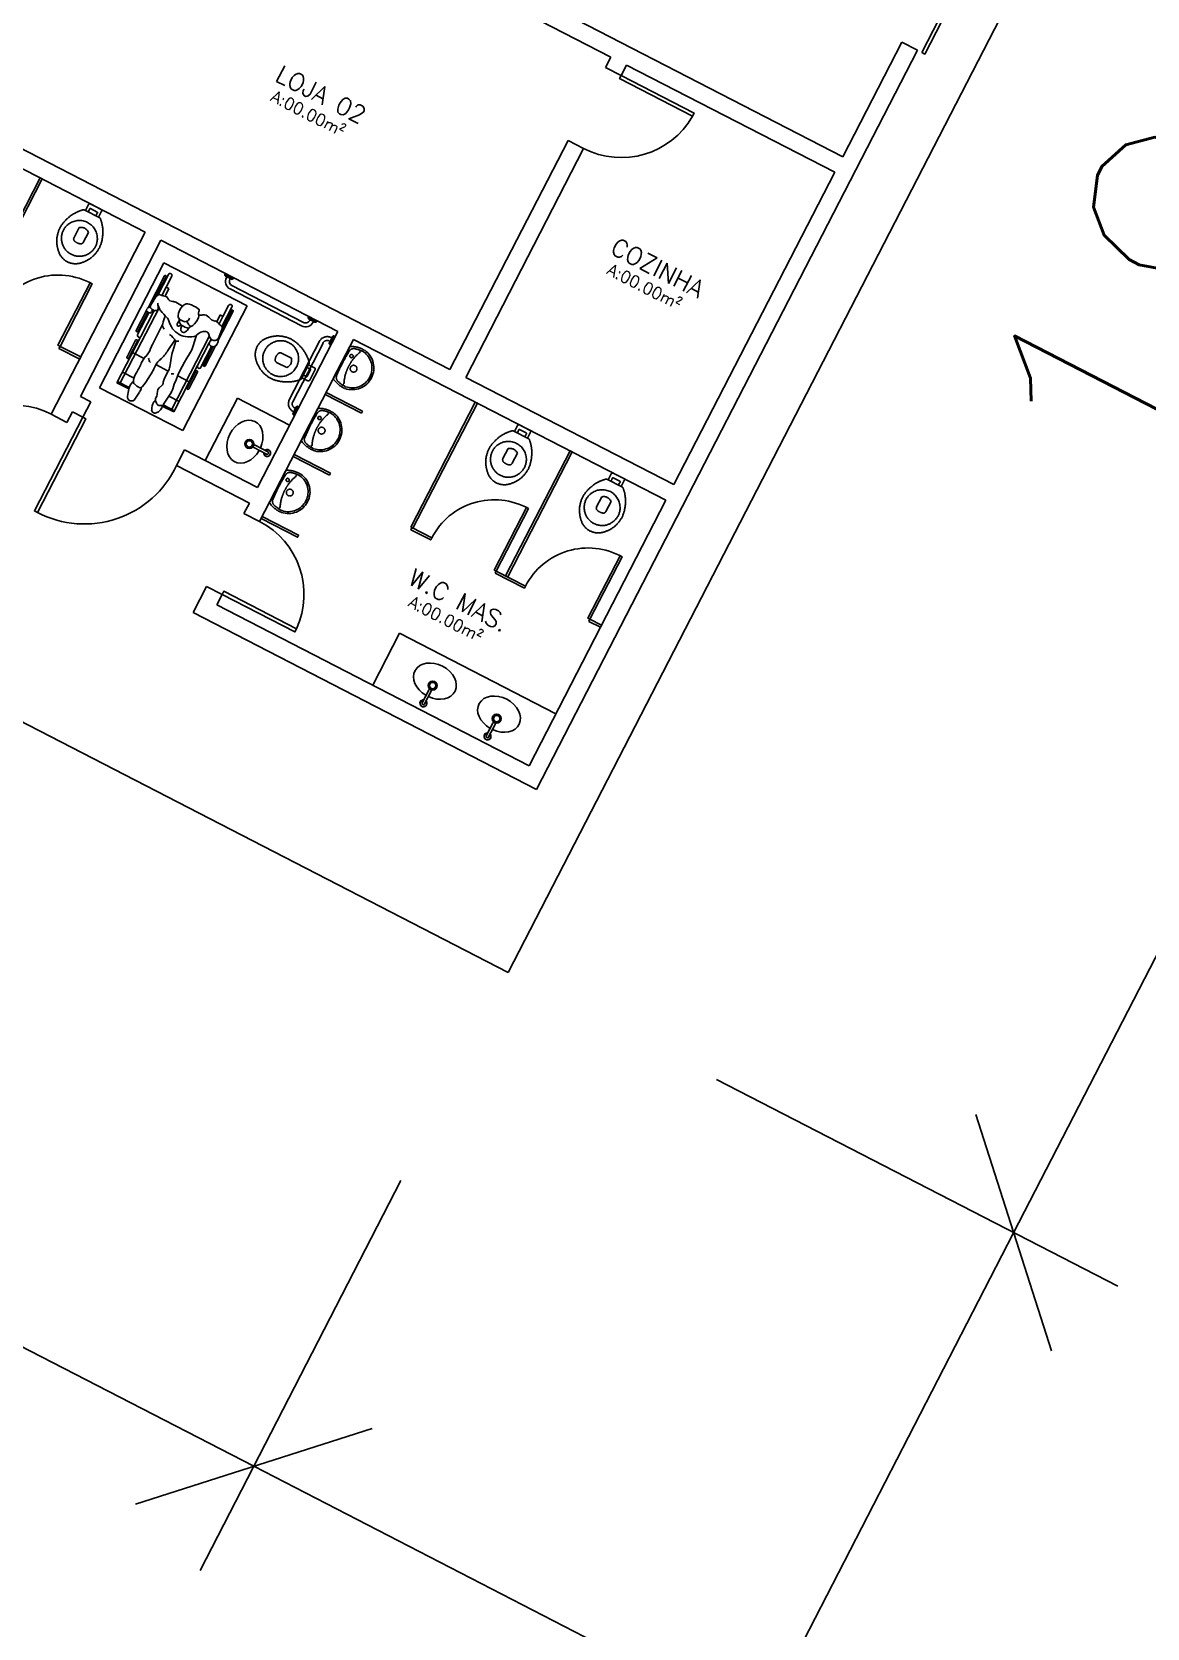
# Model space of a CAD drawing. Header units: millimetres. Extents: x 272118 to 273910, y 9581933 to 9583029.
# Drawn here: x 272780.34 to 272789.86, y 9582909.08 to 9582922.71 of the extents above; entities that cross this region are included whole.
import ezdxf

# ---------------------------------------------------------------- set-up
doc = ezdxf.new("R2010")
doc.units = ezdxf.units.MM
doc.header["$PDMODE"] = 35
doc.linetypes.add('HIDDEN', pattern=[9.525, 6.35, -3.175])
for name, color, linetype in [('ARQ-ALVENARIA', 4, 'Continuous'), ('ARQ-COTAS', 30, 'Continuous'), ('ARQ-ESQ-02', 2, 'Continuous'), ('ARQ-PENA-01', 1, 'Continuous'), ('ARQ-PENA-02', 2, 'Continuous'), ('ARQ-PROJ-01', 1, 'HIDDEN'), ('ARQ-PÇ-HIDROSSAN', 7, 'Continuous'), ('ARQ-TEXTO2', 2, 'Continuous'), ('ARQ-TEXTO3', 3, 'Continuous')]:
    doc.layers.add(name, color=color, linetype=linetype)
doc.styles.add('ROMANS', font='romans.shx')
doc.styles.add('Romans_Anot', font='romans.shx')
doc.dimstyles.new('Escala 1-100', dxfattribs={"dimscale": 10, "dimtxt": 0.2, "dimasz": 0.15, "dimexe": 0.1, "dimexo": 0.2, "dimgap": 0.15, "dimtad": 1, "dimzin": 4, "dimdsep": 46, "dimtxsty": 'Romans_Anot', "dimblk": 'OBLIQUE', "dimcen": 0.25, "dimclrd": 256, "dimclre": 256, "dimclrt": 2, "dimaunit": 1, "dimadec": 3, "dimazin": 0, "dimtfac": 1, "dimtix": 1, "dimtmove": 2, "dimatfit": 3, "dimfxl": 0, "dimlwd": -1, "dimlwe": -1, "dimarcsym": 0})
doc.dimstyles.new('Escala 1-1000', dxfattribs={"dimscale": 15, "dimtxt": 0.2, "dimasz": 0.15, "dimexe": 0.1, "dimexo": 0.2, "dimgap": 0.15, "dimtad": 1, "dimzin": 4, "dimdsep": 46, "dimtxsty": 'Romans_Anot', "dimblk": 'OBLIQUE', "dimcen": 0.25, "dimse1": 1, "dimse2": 1, "dimsd1": 1, "dimsd2": 1, "dimclrd": 256, "dimclre": 256, "dimclrt": 2, "dimaunit": 1, "dimadec": 3, "dimazin": 0, "dimtfac": 1, "dimtix": 1, "dimtmove": 2, "dimatfit": 3, "dimfxl": 0, "dimlwd": -1, "dimlwe": -1, "dimarcsym": 0})

# ---------------------------------------------------------------- blocks, each defined once
blk = doc.blocks.new('*D61')
at = {"layer": 'Defpoints', "color": 0, "transparency": 16777216}
for p in [(272848.753, 9582941.035), (272848.753, 9582941.035), (272773.798, 9582874.841)]:
    blk.add_point(p, dxfattribs=at)
at = {"layer": 'ARQ-COTAS', "color": 2, "transparency": 16777216, "insert": (272808.793, 9582910.749), "char_height": 3, "attachment_point": 5, "rotation": 41.4483, "style": 'Romans_Anot'}
blk.add_mtext('100.00', dxfattribs=at)
blk = doc.blocks.new('_Oblique')
at = {"color": 0, "linetype": 'ByBlock', "lineweight": -2}
blk.add_line((-0.5, -0.5), (0.5, 0.5), dxfattribs=at)
blk = doc.blocks.new('*D63')
at = {"layer": 'ARQ-COTAS', "transparency": 16777216}
for p, q in [((272783.492, 9582912.902), (272781.777, 9582909.573)), ((272782.235, 9582910.462), (272804.025, 9582899.236)), ((272805.282, 9582901.676), (272803.567, 9582898.347))]:
    blk.add_line(p, q, dxfattribs=at)
at = {"layer": 'Defpoints', "color": 0, "transparency": 16777216}
for p in [(272784.408, 9582914.68), (272806.198, 9582903.454), (272804.025, 9582899.236)]:
    blk.add_point(p, dxfattribs=at)
at = {"layer": 'ARQ-COTAS', "transparency": 16777216, "xscale": 1.5, "yscale": 1.5, "zscale": 1.5}
for p, rotation in [((272782.235, 9582910.462), 152.7420631240828), ((272804.025, 9582899.236), 332.7420631240828)]:
    blk.add_blockref('_Oblique', p, dxfattribs=dict(at, rotation=rotation))
at = {"layer": 'ARQ-COTAS', "color": 2, "transparency": 16777216, "insert": (272794.275, 9582907.071), "char_height": 2, "attachment_point": 5, "rotation": 332.7421, "style": 'Romans_Anot'}
blk.add_mtext('24.51', dxfattribs=at)
blk = doc.blocks.new('*D64')
at = {"layer": 'ARQ-COTAS', "transparency": 16777216}
for p, q in [((272745.319, 9582932.26), (272743.729, 9582929.175)), ((272782.235, 9582910.462), (272744.187, 9582930.064)), ((272783.492, 9582912.902), (272781.777, 9582909.573))]:
    blk.add_line(p, q, dxfattribs=at)
at = {"layer": 'Defpoints', "color": 0, "transparency": 16777216}
for p in [(272746.235, 9582934.038), (272744.187, 9582930.064), (272784.408, 9582914.68)]:
    blk.add_point(p, dxfattribs=at)
at = {"layer": 'ARQ-COTAS', "transparency": 16777216, "xscale": 1.5, "yscale": 1.5, "zscale": 1.5}
for p, rotation in [((272744.187, 9582930.064), 152.7420631339131), ((272782.235, 9582910.462), 332.7420631339131)]:
    blk.add_blockref('_Oblique', p, dxfattribs=dict(at, rotation=rotation))
at = {"layer": 'ARQ-COTAS', "color": 2, "transparency": 16777216, "insert": (272764.356, 9582922.485), "char_height": 2, "attachment_point": 5, "rotation": 332.7421, "style": 'Romans_Anot'}
blk.add_mtext('42.80', dxfattribs=at)
blk = doc.blocks.new('*D65')
at = {"layer": 'ARQ-COTAS', "transparency": 16777216}
for p, q in [((272795.094, 9582931.054), (272798.52, 9582929.289)), ((272788.723, 9582912.457), (272797.631, 9582929.747)), ((272786.186, 9582913.764), (272789.612, 9582911.999))]:
    blk.add_line(p, q, dxfattribs=at)
at = {"layer": 'Defpoints', "color": 0, "transparency": 16777216}
for p in [(272793.316, 9582931.97), (272797.631, 9582929.747), (272784.408, 9582914.68)]:
    blk.add_point(p, dxfattribs=at)
at = {"layer": 'ARQ-COTAS', "transparency": 16777216, "xscale": 1.5, "yscale": 1.5, "zscale": 1.5}
for p, rotation in [((272797.631, 9582929.747), 62.74206312157575), ((272788.723, 9582912.457), 242.7420631215758)]:
    blk.add_blockref('_Oblique', p, dxfattribs=dict(at, rotation=rotation))
at = {"layer": 'ARQ-COTAS', "color": 2, "transparency": 16777216, "insert": (272790.955, 9582922.247), "char_height": 2, "attachment_point": 5, "rotation": 62.7421, "style": 'Romans_Anot'}
blk.add_mtext('19.45', dxfattribs=at)
blk = doc.blocks.new('*D66')
at = {"layer": 'ARQ-COTAS', "transparency": 16777216}
for p, q in [((272786.186, 9582913.764), (272789.612, 9582911.999)), ((272788.723, 9582912.457), (272770.277, 9582876.654)), ((272767.74, 9582877.962), (272771.166, 9582876.196))]:
    blk.add_line(p, q, dxfattribs=at)
at = {"layer": 'Defpoints', "color": 0, "transparency": 16777216}
for p in [(272784.408, 9582914.68), (272765.962, 9582878.878), (272770.277, 9582876.654)]:
    blk.add_point(p, dxfattribs=at)
at = {"layer": 'ARQ-COTAS', "transparency": 16777216, "xscale": 1.5, "yscale": 1.5, "zscale": 1.5}
for p, rotation in [((272788.723, 9582912.457), 62.74206312654631), ((272770.277, 9582876.654), 242.7420631265463)]:
    blk.add_blockref('_Oblique', p, dxfattribs=dict(at, rotation=rotation))
at = {"layer": 'ARQ-COTAS', "color": 2, "transparency": 16777216, "insert": (272777.278, 9582895.701), "char_height": 2, "attachment_point": 5, "rotation": 62.7421, "style": 'Romans_Anot'}
blk.add_mtext('40.28', dxfattribs=at)

msp = doc.modelspace()

# ---------------------------------------------------------------- linework, layer by layer
at = {"color": 8}
for p, q in [((272781.473, 9582920.627), (272781.333, 9582920.356)), ((272781.487, 9582920.62), (272781.391, 9582920.435)), ((272781.508, 9582920.639), (272781.417, 9582920.463)), ((272781.536, 9582920.625), (272781.489, 9582920.532)), ((272781.489, 9582920.532), (272781.452, 9582920.46)), ((272781.511, 9582920.52), (272781.478, 9582920.455)), ((272781.511, 9582920.52), (272781.489, 9582920.532)), ((272781.427, 9582920.356), (272781.09, 9582919.703)), ((272781.32, 9582920.331), (272781.233, 9582920.161)), ((272781.34, 9582920.313), (272781.244, 9582920.126)), ((272781.331, 9582920.317), (272781.247, 9582920.154)), ((272781.386, 9582920.333), (272781.272, 9582920.111)), ((272781.32, 9582920.334), (272781.324, 9582920.347)), ((272781.331, 9582920.355), (272781.34, 9582920.36)), ((272781.418, 9582920.394), (272781.42, 9582920.353)), ((272781.419, 9582920.374), (272781.434, 9582920.341)), ((272781.421, 9582920.368), (272781.419, 9582920.369)), ((272781.628, 9582920.37), (272781.57, 9582920.402)), ((272782.06, 9582920.325), (272781.93, 9582920.074)), ((272782.049, 9582920.361), (272781.964, 9582920.195)), ((272782.046, 9582920.332), (272781.967, 9582920.179)), ((272782.021, 9582920.375), (272781.973, 9582920.282)), ((272781.459, 9582920.218), (272781.37, 9582920.041)), ((272781.601, 9582920.25), (272781.583, 9582920.218)), ((272781.6, 9582920.258), (272781.601, 9582920.241)), ((272781.616, 9582920.209), (272781.603, 9582920.2)), ((272781.611, 9582920.251), (272781.633, 9582920.24)), ((272781.644, 9582920.192), (272781.623, 9582920.204)), ((272781.646, 9582920.191), (272781.668, 9582920.183)), ((272781.703, 9582920.198), (272781.685, 9582920.186)), ((272781.95, 9582920.294), (272781.92, 9582920.236)), ((272781.937, 9582920.101), (272781.966, 9582920.178)), ((272781.973, 9582920.282), (272781.94, 9582920.218)), ((272781.95, 9582920.294), (272781.973, 9582920.282)), ((272781.272, 9582920.111), (272781.068, 9582919.715)), ((272781.227, 9582920.078), (272781.154, 9582919.935)), ((272781.243, 9582920.07), (272781.169, 9582919.927)), ((272781.563, 9582920.078), (272781.503, 9582919.99)), ((272781.856, 9582920.111), (272781.53, 9582919.477)), ((272781.571, 9582920.07), (272781.544, 9582919.985)), ((272781.746, 9582920.12), (272781.715, 9582920.021)), ((272781.856, 9582920.055), (272781.756, 9582919.861)), ((272781.87, 9582920.082), (272781.861, 9582920.065)), ((272781.917, 9582920.037), (272781.928, 9582920.058)), ((272781.299, 9582919.922), (272781.201, 9582919.973)), ((272781.518, 9582919.851), (272781.537, 9582919.958)), ((272781.876, 9582920.026), (272781.784, 9582919.847)), ((272781.887, 9582920.023), (272781.806, 9582919.866)), ((272781.906, 9582920.026), (272781.82, 9582919.859)), ((272781.214, 9582919.754), (272781.114, 9582919.805)), ((272781.506, 9582919.815), (272781.4, 9582919.87)), ((272781.474, 9582919.754), (272781.506, 9582919.815)), ((272781.756, 9582919.861), (272781.552, 9582919.466)), ((272781.685, 9582919.723), (272781.586, 9582919.774)), ((272781.74, 9582919.814), (272781.666, 9582919.671)), ((272781.755, 9582919.806), (272781.682, 9582919.663)), ((272781.169, 9582919.663), (272781.068, 9582919.715)), ((272781.173, 9582919.675), (272781.073, 9582919.726)), ((272781.221, 9582919.576), (272781.261, 9582919.636)), ((272781.465, 9582919.531), (272781.532, 9582919.636)), ((272781.409, 9582919.534), (272781.398, 9582919.561)), ((272781.432, 9582919.52), (272781.451, 9582919.522)), ((272781.455, 9582919.515), (272781.552, 9582919.466)), ((272781.461, 9582919.526), (272781.558, 9582919.476)), ((272781.51, 9582919.601), (272781.599, 9582919.556)), ((272782.235, 9582919.162), (272782.234, 9582919.162)), ((272782.237, 9582919.161), (272782.236, 9582919.162)), ((272782.345, 9582919.105), (272782.237, 9582919.161)), ((272782.244, 9582919.183), (272782.245, 9582919.182)), ((272782.246, 9582919.182), (272782.247, 9582919.181)), ((272782.247, 9582919.181), (272782.356, 9582919.125)), ((272783.729, 9582917.09), (272783.674, 9582916.982)), ((272783.694, 9582916.972), (272783.75, 9582917.08)), ((272783.73, 9582917.092), (272783.729, 9582917.09)), ((272783.731, 9582917.094), (272783.731, 9582917.093)), ((272783.75, 9582917.08), (272783.75, 9582917.081)), ((272783.751, 9582917.082), (272783.751, 9582917.083)), ((272784.277, 9582916.809), (272784.221, 9582916.7)), ((272784.241, 9582916.69), (272784.297, 9582916.798)), ((272784.277, 9582916.81), (272784.277, 9582916.809)), ((272784.278, 9582916.812), (272784.278, 9582916.811)), ((272784.297, 9582916.798), (272784.298, 9582916.799)), ((272784.298, 9582916.8), (272784.299, 9582916.801))]:
    msp.add_line(p, q, dxfattribs=at)
for points in [[(272782.234, 9582919.162, 0), (272782.232, 9582919.163, 0), (272782.231, 9582919.165, 0), (272782.23, 9582919.166, 0), (272782.229, 9582919.168, 0), (272782.228, 9582919.17, 0), (272782.228, 9582919.172, 0), (272782.228, 9582919.174, 0), (272782.228, 9582919.176, 0), (272782.229, 9582919.178, 0), (272782.23, 9582919.179, 0), (272782.232, 9582919.181, 0), (272782.233, 9582919.182, 0), (272782.235, 9582919.183, 0), (272782.237, 9582919.184, 0), (272782.239, 9582919.184, 0), (272782.241, 9582919.184, 0), (272782.243, 9582919.183, 0), (272782.244, 9582919.183, 0)], [(272782.236, 9582919.162, 0), (272782.234, 9582919.163, 0), (272782.233, 9582919.164, 0), (272782.231, 9582919.165, 0), (272782.23, 9582919.167, 0), (272782.23, 9582919.169, 0), (272782.23, 9582919.171, 0), (272782.23, 9582919.173, 0), (272782.23, 9582919.175, 0), (272782.231, 9582919.177, 0), (272782.232, 9582919.178, 0), (272782.233, 9582919.18, 0), (272782.235, 9582919.181, 0), (272782.237, 9582919.182, 0), (272782.238, 9582919.183, 0), (272782.24, 9582919.183, 0), (272782.242, 9582919.183, 0), (272782.244, 9582919.182, 0), (272782.246, 9582919.182, 0)], [(272782.231, 9582919.177, 0), (272782.23, 9582919.175, 0), (272782.23, 9582919.173, 0), (272782.23, 9582919.171, 0), (272782.23, 9582919.169, 0), (272782.23, 9582919.167, 0), (272782.231, 9582919.166, 0), (272782.233, 9582919.164, 0), (272782.234, 9582919.163, 0)], [(272782.244, 9582919.183, 0), (272782.242, 9582919.183, 0), (272782.24, 9582919.183, 0), (272782.238, 9582919.183, 0), (272782.236, 9582919.182, 0), (272782.234, 9582919.181, 0), (272782.233, 9582919.18, 0), (272782.232, 9582919.178, 0), (272782.231, 9582919.177, 0)], [(272782.232, 9582919.176, 0), (272782.231, 9582919.174, 0), (272782.231, 9582919.172, 0), (272782.231, 9582919.17, 0), (272782.231, 9582919.168, 0), (272782.232, 9582919.167, 0), (272782.233, 9582919.165, 0), (272782.234, 9582919.163, 0), (272782.235, 9582919.162, 0), (272782.237, 9582919.161, 0)], [(272782.247, 9582919.181, 0), (272782.246, 9582919.182, 0), (272782.244, 9582919.182, 0), (272782.242, 9582919.182, 0), (272782.24, 9582919.182, 0), (272782.238, 9582919.181, 0), (272782.236, 9582919.18, 0), (272782.235, 9582919.179, 0), (272782.233, 9582919.178, 0), (272782.232, 9582919.176, 0)], [(272782.247, 9582919.181, 0), (272782.247, 9582919.181, 0)], [(272783.73, 9582917.091, 0), (272783.729, 9582917.09, 0)], [(272783.75, 9582917.081, 0), (272783.751, 9582917.083, 0), (272783.752, 9582917.085, 0), (272783.752, 9582917.087, 0), (272783.751, 9582917.089, 0), (272783.751, 9582917.091, 0), (272783.75, 9582917.093, 0), (272783.749, 9582917.094, 0), (272783.747, 9582917.096, 0), (272783.745, 9582917.097, 0), (272783.744, 9582917.097, 0), (272783.742, 9582917.098, 0), (272783.74, 9582917.098, 0), (272783.738, 9582917.098, 0), (272783.736, 9582917.097, 0), (272783.734, 9582917.096, 0), (272783.733, 9582917.095, 0), (272783.731, 9582917.093, 0), (272783.73, 9582917.092, 0)], [(272783.73, 9582917.091, 0), (272783.731, 9582917.092, 0), (272783.732, 9582917.094, 0), (272783.733, 9582917.095, 0), (272783.735, 9582917.096, 0), (272783.737, 9582917.096, 0), (272783.739, 9582917.097, 0), (272783.741, 9582917.097, 0), (272783.743, 9582917.096, 0), (272783.745, 9582917.095, 0)], [(272783.751, 9582917.083, 0), (272783.752, 9582917.085, 0), (272783.752, 9582917.087, 0), (272783.752, 9582917.089, 0), (272783.752, 9582917.091, 0), (272783.752, 9582917.093, 0), (272783.751, 9582917.094, 0), (272783.749, 9582917.096, 0), (272783.748, 9582917.097, 0), (272783.746, 9582917.098, 0), (272783.745, 9582917.099, 0), (272783.743, 9582917.1, 0), (272783.741, 9582917.1, 0), (272783.739, 9582917.099, 0), (272783.737, 9582917.099, 0), (272783.735, 9582917.098, 0), (272783.733, 9582917.097, 0), (272783.732, 9582917.095, 0), (272783.731, 9582917.094, 0)], [(272783.732, 9582917.094, 0), (272783.733, 9582917.095, 0), (272783.735, 9582917.096, 0), (272783.736, 9582917.097, 0), (272783.738, 9582917.098, 0), (272783.74, 9582917.098, 0), (272783.742, 9582917.098, 0), (272783.744, 9582917.097, 0), (272783.745, 9582917.097, 0)], [(272783.745, 9582917.097, 0), (272783.747, 9582917.096, 0), (272783.749, 9582917.094, 0), (272783.75, 9582917.093, 0), (272783.751, 9582917.091, 0), (272783.751, 9582917.089, 0), (272783.752, 9582917.087, 0), (272783.752, 9582917.085, 0), (272783.751, 9582917.084, 0)], [(272783.745, 9582917.095, 0), (272783.746, 9582917.094, 0), (272783.748, 9582917.093, 0), (272783.749, 9582917.091, 0), (272783.75, 9582917.09, 0), (272783.751, 9582917.088, 0), (272783.751, 9582917.086, 0), (272783.751, 9582917.084, 0), (272783.75, 9582917.082, 0), (272783.75, 9582917.08, 0)], [(272784.298, 9582916.799, 0), (272784.298, 9582916.801, 0), (272784.299, 9582916.803, 0), (272784.299, 9582916.805, 0), (272784.299, 9582916.807, 0), (272784.298, 9582916.809, 0), (272784.297, 9582916.811, 0), (272784.296, 9582916.812, 0), (272784.294, 9582916.814, 0), (272784.293, 9582916.815, 0), (272784.291, 9582916.815, 0), (272784.289, 9582916.816, 0), (272784.287, 9582916.816, 0), (272784.285, 9582916.816, 0), (272784.283, 9582916.815, 0), (272784.281, 9582916.814, 0), (272784.28, 9582916.813, 0), (272784.279, 9582916.811, 0), (272784.277, 9582916.81, 0)], [(272784.277, 9582916.809, 0), (272784.278, 9582916.81, 0), (272784.279, 9582916.812, 0), (272784.281, 9582916.813, 0), (272784.283, 9582916.814, 0), (272784.284, 9582916.814, 0), (272784.286, 9582916.815, 0), (272784.288, 9582916.815, 0), (272784.29, 9582916.814, 0), (272784.292, 9582916.813, 0)], [(272784.277, 9582916.809, 0), (272784.277, 9582916.809, 0)], [(272784.299, 9582916.801, 0), (272784.299, 9582916.803, 0), (272784.3, 9582916.805, 0), (272784.3, 9582916.807, 0), (272784.3, 9582916.809, 0), (272784.299, 9582916.811, 0), (272784.298, 9582916.812, 0), (272784.297, 9582916.814, 0), (272784.295, 9582916.815, 0), (272784.294, 9582916.816, 0), (272784.292, 9582916.817, 0), (272784.29, 9582916.818, 0), (272784.288, 9582916.818, 0), (272784.286, 9582916.817, 0), (272784.284, 9582916.817, 0), (272784.282, 9582916.816, 0), (272784.281, 9582916.815, 0), (272784.279, 9582916.813, 0), (272784.278, 9582916.812, 0)], [(272784.279, 9582916.812, 0), (272784.28, 9582916.813, 0), (272784.282, 9582916.814, 0), (272784.284, 9582916.815, 0), (272784.286, 9582916.816, 0), (272784.288, 9582916.816, 0), (272784.29, 9582916.816, 0), (272784.291, 9582916.815, 0), (272784.293, 9582916.815, 0)], [(272784.292, 9582916.813, 0), (272784.294, 9582916.812, 0), (272784.295, 9582916.811, 0), (272784.296, 9582916.809, 0), (272784.297, 9582916.808, 0), (272784.298, 9582916.806, 0), (272784.298, 9582916.804, 0), (272784.298, 9582916.802, 0), (272784.298, 9582916.8, 0), (272784.297, 9582916.798, 0)], [(272784.293, 9582916.815, 0), (272784.294, 9582916.814, 0), (272784.296, 9582916.812, 0), (272784.297, 9582916.811, 0), (272784.298, 9582916.809, 0), (272784.299, 9582916.807, 0), (272784.299, 9582916.805, 0), (272784.299, 9582916.803, 0), (272784.299, 9582916.802, 0)]]:
    msp.add_polyline3d(points, dxfattribs=at)
for centre, radius, start, end in [((272781.48, 9582920.624), 0.00794, 332.7421, 152.7421), ((272781.522, 9582920.632), 0.0159, 332.7421, 152.7421), ((272781.454, 9582920.404), 0.0693, 122.168, 146.2877), ((272781.454, 9582920.404), 0.0693, 118.1544, 122.168), ((272781.431, 9582920.446), 0.0213, 58.9689, 118.1544), ((272781.471, 9582920.512), 0.0555, 238.9689, 267.9569), ((272781.468, 9582920.418), 0.0382, 74.8497, 87.9569), ((272781.468, 9582920.418), 0.0382, 25.8736, 74.8497), ((272781.33, 9582920.331), 0.00949, 163.4411, 217.1485), ((272781.348, 9582920.345), 0.032, 217.1485, 280.522), ((272781.337, 9582920.344), 0.013, 116.547, 163.4411), ((272781.345, 9582920.35), 0.0112, 49.1606, 116.547), ((272781.371, 9582920.363), 0.0187, 152.0374, 229.0311), ((272781.351, 9582920.326), 0.0134, 280.522, 340.5686), ((272782.078, 9582919.987), 0.82, 146.2877, 152.0374), ((272781.412, 9582920.41), 0.0817, 229.0311, 257.0949), ((272781.387, 9582920.314), 0.0245, 112.2314, 160.5686), ((272781.399, 9582920.352), 0.0216, 257.0949, 3.7711), ((272781.486, 9582920.364), 0.0578, 203.8428, 218.5592), ((272781.791, 9582920.607), 0.447, 218.5592, 228.3861), ((272781.544, 9582920.455), 0.0463, 205.8736, 269.2051), ((272781.542, 9582920.352), 0.0567, 61.4612, 89.2051), ((272781.723, 9582920.275), 0.134, 135.093, 175.116), ((272781.723, 9582920.275), 0.134, 130.8756, 135.093), ((272781.669, 9582920.338), 0.0513, 72.7863, 130.8756), ((272781.609, 9582920.145), 0.253, 52.9588, 72.7863), ((272781.75, 9582920.332), 0.0187, 333.6956, 52.9588), ((272781.799, 9582920.309), 0.0351, 153.6956, 194.071), ((272782.035, 9582920.368), 0.0159, 332.7421, 152.7421), ((272782.053, 9582920.328), 0.00794, 332.7421, 152.7421), ((272781.512, 9582920.21), 0.0554, 177.8469, 221.5695), ((272781.686, 9582920.181), 0.23, 153.3119, 170.8165), ((272781.456, 9582920.23), 0.0567, 13.4033, 48.3861), ((272781.685, 9582920.285), 0.179, 193.4033, 289.4278), ((272781.595, 9582920.211), 0.014, 150.5692, 306.9731), ((272781.626, 9582920.284), 0.0364, 175.116, 245.7766), ((272781.646, 9582920.243), 0.0452, 182.4671, 239.8478), ((272781.705, 9582920.169), 0.0912, 156.4496, 180.037), ((272781.65, 9582920.273), 0.0364, 242.7421, 348.1797), ((272781.649, 9582920.2), 0.00943, 239.8478, 250.2652), ((272781.582, 9582920.233), 0.11, 311.2101, 332.9801), ((272781.372, 9582920.015), 0.366, 31.9121, 37.6269), ((272781.674, 9582920.201), 0.0189, 250.2652, 304.1133), ((272781.701, 9582920.22), 0.022, 211.9121, 312.3284), ((272781.595, 9582920.337), 0.18, 312.3284, 339.152), ((272781.72, 9582920.289), 0.0458, 339.152, 5.5437), ((272781.72, 9582920.289), 0.0458, 5.5437, 14.071), ((272781.781, 9582920.411), 0.119, 262.4677, 280.2643), ((272781.811, 9582920.245), 0.0503, 36.2587, 100.2643), ((272781.919, 9582920.323), 0.0827, 216.2587, 259.3115), ((272781.893, 9582920.189), 0.0545, 39.8906, 79.3115), ((272782.076, 9582920.341), 0.184, 219.8906, 231.295), ((272781.95, 9582920.184), 0.0178, 38.4827, 51.295), ((272781.95, 9582920.184), 0.0178, 338.9158, 38.4827), ((272781.235, 9582920.074), 0.00864, 332.7421, 152.7421), ((272781.24, 9582920.158), 0.00794, 152.7421, 332.7421), ((272781.258, 9582920.118), 0.0159, 152.7421, 332.7421), ((272781.633, 9582919.907), 0.295, 153.0541, 160.1914), ((272781.41, 9582919.979), 0.183, 30.0161, 53.9616), ((272781.57, 9582919.892), 0.179, 82.1124, 90.5583), ((272781.638, 9582920.169), 0.0246, 180.037, 311.2101), ((272781.816, 9582920.061), 0.0916, 82.6865, 139.6872), ((272781.824, 9582920.124), 0.0276, 7.2906, 82.6865), ((272781.924, 9582920.137), 0.0729, 187.2906, 220.8855), ((272781.876, 9582920.051), 0.0209, 137.1511, 219.4492), ((272781.834, 9582920.09), 0.0369, 317.1511, 356.4249), ((272781.899, 9582920.116), 0.0403, 220.8855, 338.9158), ((272781.905, 9582920.07), 0.026, 8.8612, 36.8384), ((272781.905, 9582920.07), 0.026, 333.1155, 8.8612), ((272781.161, 9582919.931), 0.00864, 152.7421, 332.7421), ((272781.455, 9582919.806), 0.195, 136.9119, 157.2396), ((272781.168, 9582920.075), 0.199, 316.9119, 340.1914), ((272781.389, 9582919.927), 0.0518, 181.4351, 227.0779), ((272781.55, 9582919.782), 0.173, 130.13, 149.7061), ((272781.226, 9582920.164), 0.327, 310.3374, 327.7899), ((272781.755, 9582919.918), 0.222, 162.3177, 169.6866), ((272782.725, 9582919.284), 1.24, 146.904, 162.2315), ((272781.481, 9582920.095), 0.246, 326.904, 342.427), ((272781.89, 9582920.062), 0.0392, 219.4492, 249.2584), ((272781.89, 9582920.062), 0.0392, 249.2584, 264.633), ((272781.89, 9582920.062), 0.0392, 264.633, 293.7402), ((272781.897, 9582920.048), 0.0233, 293.7402, 333.1155), ((272781.402, 9582919.694), 0.198, 149.0445, 167.5775), ((272780.655, 9582920.142), 0.673, 329.0445, 337.2396), ((272779.422, 9582921.008), 2.288, 324.5811, 328.325), ((272781.167, 9582919.931), 0.237, 328.325, 338.798), ((272781.55, 9582919.782), 0.173, 149.7061, 158.798), ((272781.394, 9582919.873), 0.126, 332.4881, 349.6866), ((272781.537, 9582919.767), 0.0256, 52.1191, 108.0554), ((272781.747, 9582919.81), 0.00864, 332.7421, 152.7421), ((272781.77, 9582919.854), 0.0159, 152.7421, 332.7421), ((272781.813, 9582919.863), 0.00794, 152.7421, 332.7421), ((272781.511, 9582919.566), 0.355, 164.1387, 174.7112), ((272781.511, 9582919.566), 0.355, 161.0031, 164.1387), ((272781.261, 9582919.652), 0.0906, 125.395, 161.0031), ((272781.244, 9582919.728), 0.0365, 167.5775, 226.2243), ((272781.326, 9582919.813), 0.154, 226.2243, 244.0301), ((272781.268, 9582919.695), 0.0223, 244.0301, 288.2132), ((272781.186, 9582919.686), 0.0899, 326.5047, 352.2913), ((272781.268, 9582919.695), 0.0223, 288.2132, 324.5811), ((272781.475, 9582919.629), 0.0635, 123.8528, 184.8267), ((272781.41, 9582919.726), 0.054, 303.8528, 352.8693), ((272781.565, 9582919.707), 0.103, 152.4881, 172.8693), ((272781.433, 9582919.698), 0.117, 327.635, 342.2315), ((272781.674, 9582919.667), 0.00864, 152.7421, 332.7421), ((272781.192, 9582919.595), 0.035, 174.7112, 326.5047), ((272781.483, 9582919.487), 0.119, 147.6355, 181.9152), ((272781.417, 9582919.529), 0.0411, 120.4639, 147.6355), ((272781.42, 9582919.571), 0.0248, 142.6197, 202.8113), ((272781.357, 9582919.619), 0.0546, 322.6197, 4.8267), ((272781.373, 9582919.538), 0.0856, 289.908, 350.1455), ((272781.43, 9582919.542), 0.0225, 202.8113, 274.8382), ((272781.449, 9582919.541), 0.0196, 274.8382, 327.635), ((272781.392, 9582919.484), 0.0283, 181.9152, 289.908), ((272782.35, 9582919.115), 0.0297, 175.4304, 62.7421), ((272782.35, 9582919.115), 0.0286, 176.3494, 129.5142), ((272782.35, 9582919.115), 0.0297, 62.7421, 130.4192), ((272782.35, 9582919.115), 0.0114, 242.7421, 62.7421), ((272783.684, 9582916.977), 0.0297, 152.7421, 40.0538), ((272783.684, 9582916.977), 0.0286, 85.97, 39.1347), ((272783.684, 9582916.977), 0.0297, 85.0649, 152.7421), ((272783.684, 9582916.977), 0.0114, 152.7421, 332.7421), ((272784.231, 9582916.695), 0.0297, 152.7421, 40.0538), ((272784.231, 9582916.695), 0.0286, 85.97, 39.1347), ((272784.231, 9582916.695), 0.0297, 85.0649, 152.7421), ((272784.231, 9582916.695), 0.0114, 152.7421, 332.7421)]:
    msp.add_arc(centre, radius, start, end, dxfattribs=at)
at = {"layer": 'ARQ-ALVENARIA', "color": 8}
for p, q in [((272787.265, 9582921.645), (272781.042, 9582924.851)), ((272785.285, 9582922.496), (272780.84, 9582924.786)), ((272787.902, 9582922.554), (272784.65, 9582916.243)), ((272785.285, 9582922.496), (272785.239, 9582922.407)), ((272787.769, 9582922.623), (272787.265, 9582921.645)), ((272787.769, 9582922.623), (272787.902, 9582922.554)), ((272785.239, 9582922.407), (272785.373, 9582922.339)), ((272785.419, 9582922.428), (272785.373, 9582922.339)), ((272787.196, 9582921.512), (272785.419, 9582922.428)), ((272779.466, 9582922.119), (272783.911, 9582919.829)), ((272779.531, 9582921.917), (272781.309, 9582921.001)), ((272784.919, 9582921.785), (272783.911, 9582919.829)), ((272785.052, 9582921.716), (272784.045, 9582919.761)), ((272784.919, 9582921.785), (272785.052, 9582921.716)), ((272787.196, 9582921.512), (272785.822, 9582918.845)), ((272780.507, 9582919.446), (272781.309, 9582921.001)), ((272780.755, 9582919.599), (272781.442, 9582920.933)), ((272781.442, 9582920.933), (272782.954, 9582920.154)), ((272782.267, 9582918.821), (272782.954, 9582920.154)), ((272782.285, 9582918.53), (272783.087, 9582920.085)), ((272783.087, 9582920.085), (272785.754, 9582918.711)), ((272784.045, 9582919.761), (272785.822, 9582918.845)), ((272780.755, 9582919.599), (272780.844, 9582919.553)), ((272780.775, 9582919.42), (272780.844, 9582919.553)), ((272780.507, 9582919.446), (272780.641, 9582919.377)), ((272780.641, 9582919.377), (272780.687, 9582919.466)), ((272780.687, 9582919.466), (272780.775, 9582919.42)), ((272781.576, 9582919.008), (272781.644, 9582919.141)), ((272781.644, 9582919.141), (272782.267, 9582918.821)), ((272781.576, 9582919.008), (272782.198, 9582918.687)), ((272782.152, 9582918.598), (272782.198, 9582918.687)), ((272785.754, 9582918.711), (272784.586, 9582916.445)), ((272782.152, 9582918.598), (272782.285, 9582918.53)), ((272781.717, 9582917.754), (272781.831, 9582917.976)), ((272781.831, 9582917.976), (272781.965, 9582917.907)), ((272781.919, 9582917.819), (272781.965, 9582917.907)), ((272781.717, 9582917.754), (272784.65, 9582916.243)), ((272784.586, 9582916.445), (272781.919, 9582917.819))]:
    msp.add_line(p, q, dxfattribs=at)
at = {"layer": 'ARQ-ESQ-02', "color": 8}
for points in [[(272787.938, 9582922.536), (272787.964, 9582922.522), (272789.338, 9582925.189), (272789.312, 9582925.203)], [(272785.373, 9582922.339), (272785.995, 9582922.018), (272785.981, 9582921.991), (272785.359, 9582922.312)], [(272780.775, 9582919.42), (272780.363, 9582918.62), (272780.39, 9582918.606), (272780.802, 9582919.406)], [(272781.965, 9582917.907), (272782.587, 9582917.587), (272782.601, 9582917.614), (272781.979, 9582917.934)]]:
    msp.add_lwpolyline(points, close=True, dxfattribs=at)
at = {"layer": 'ARQ-PENA-01', "color": 8}
for points in [[(272779.862, 9582920.397), (272779.879, 9582920.388), (272780.429, 9582921.455), (272780.411, 9582921.464)], [(272780.582, 9582920.026), (272780.564, 9582920.035), (272780.839, 9582920.569), (272780.856, 9582920.56)], [(272780.572, 9582920.008), (272780.75, 9582919.917), (272780.759, 9582919.935), (272780.582, 9582920.026)], [(272783.577, 9582918.483), (272783.595, 9582918.474), (272784.145, 9582919.54), (272784.127, 9582919.55)], [(272784.386, 9582918.066), (272784.404, 9582918.057), (272784.954, 9582919.124), (272784.936, 9582919.133)], [(272782.299, 9582918.556), (272782.61, 9582918.396), (272782.619, 9582918.414), (272782.308, 9582918.574)], [(272784.306, 9582918.107), (272784.289, 9582918.116), (272784.563, 9582918.65), (272784.581, 9582918.641)], [(272783.577, 9582918.46), (272783.746, 9582918.373), (272783.755, 9582918.391), (272783.586, 9582918.478)], [(272785.106, 9582917.695), (272785.089, 9582917.704), (272785.363, 9582918.238), (272785.381, 9582918.228)], [(272784.297, 9582918.089), (272784.546, 9582917.961), (272784.555, 9582917.979), (272784.306, 9582918.107)], [(272785.097, 9582917.677), (272785.195, 9582917.627), (272785.204, 9582917.645), (272785.106, 9582917.695)]]:
    msp.add_lwpolyline(points, close=True, dxfattribs=at)
for centre in [(272780.564, 9582920.035), (272784.289, 9582918.116), (272785.089, 9582917.704)]:
    msp.add_arc(centre, 0.6, 60.8318, 152.7421, dxfattribs=at)
at = {"layer": 'ARQ-PENA-02', "color": 8}
for p, q in [((272784.408, 9582914.68), (272793.316, 9582931.97)), ((272774.807, 9582919.626), (272784.408, 9582914.68))]:
    msp.add_line(p, q, dxfattribs=at)
at = {"layer": 'ARQ-PROJ-01', "color": 8, "ltscale": 0.7}
for p, q in [((272780.799, 9582921.185), (272780.91, 9582921.128)), ((272782.742, 9582920.232), (272782.746, 9582920.239)), ((272782.776, 9582920.246), (272782.771, 9582920.237)), ((272782.881, 9582920.056), (272782.908, 9582920.11)), ((272782.887, 9582920.068), (272782.881, 9582920.071)), ((272782.885, 9582920.043), (272782.922, 9582920.114)), ((272782.894, 9582920.038), (272782.885, 9582920.043)), ((272782.896, 9582920.101), (272782.902, 9582920.098)), ((272782.93, 9582920.109), (272782.922, 9582920.114)), ((272782.985, 9582919.888), (272783.056, 9582920.025)), ((272782.703, 9582919.869), (272782.645, 9582919.758)), ((272782.914, 9582919.75), (272782.985, 9582919.888)), ((272782.598, 9582919.508), (272782.571, 9582919.455)), ((272782.612, 9582919.513), (272782.575, 9582919.441)), ((272782.592, 9582919.496), (272782.586, 9582919.499)), ((272782.621, 9582919.508), (272782.612, 9582919.513)), ((272782.712, 9582919.359), (272782.783, 9582919.496)), ((272782.571, 9582919.47), (272782.577, 9582919.467)), ((272782.584, 9582919.437), (272782.575, 9582919.441)), ((272782.641, 9582919.221), (272782.712, 9582919.359)), ((272784.462, 9582919.298), (272784.573, 9582919.241)), ((272782.44, 9582918.83), (272782.511, 9582918.968)), ((272782.369, 9582918.692), (272782.44, 9582918.83)), ((272785.262, 9582918.886), (272785.373, 9582918.829))]:
    msp.add_line(p, q, dxfattribs=at)
for points in [[(272780.78, 9582921.192, 0.059368), (272780.71, 9582921.164, 0.082654), (272780.623, 9582921.096, 0.104255), (272780.57, 9582921.011, 0.107708), (272780.554, 9582920.907, 0.088187), (272780.578, 9582920.816, 0.163426), (272780.644, 9582920.748, 0.163426), (272780.738, 9582920.733, 0.088187), (272780.825, 9582920.767, 0.107708), (272780.901, 9582920.84, 0.104255), (272780.94, 9582920.933, 0.082654), (272780.945, 9582921.043, 0.059368), (272780.926, 9582921.117, 0.207706), (272780.921, 9582921.123), (272780.916, 9582921.125), (272780.91, 9582921.128), (272780.937, 9582921.18, 0.402093), (272780.932, 9582921.195), (272780.932, 9582921.195), (272780.841, 9582921.243, 0.402093), (272780.826, 9582921.237), (272780.799, 9582921.185), (272780.793, 9582921.188), (272780.788, 9582921.191, 0.207706)], [(272780.817, 9582921.084, -0.268395), (272780.9, 9582920.953, -0.179674), (272780.87, 9582920.856, -0.170707), (272780.783, 9582920.799, -0.179561), (272780.677, 9582920.812, -0.179561), (272780.605, 9582920.891, -0.170707), (272780.601, 9582920.995, -0.179674), (272780.663, 9582921.076, -0.268395)], [(272780.703, 9582920.928, 0.183333), (272780.757, 9582920.901, 0.302776), (272780.78, 9582920.914), (272780.824, 9582920.999, 0.370787), (272780.745, 9582921.04), (272780.701, 9582920.955, 0.302776)], [(272782.709, 9582919.888, 0.059368), (272782.681, 9582919.959, 0.082654), (272782.613, 9582920.045, 0.104255), (272782.528, 9582920.099, 0.107708), (272782.424, 9582920.114, 0.088187), (272782.333, 9582920.091, 0.163426), (272782.265, 9582920.024, 0.163426), (272782.25, 9582919.931, 0.088187), (272782.284, 9582919.843, 0.107708), (272782.357, 9582919.767, 0.104255), (272782.45, 9582919.729, 0.082654), (272782.56, 9582919.724, 0.059368), (272782.634, 9582919.742, 0.207706), (272782.64, 9582919.747), (272782.642, 9582919.752), (272782.645, 9582919.758), (272782.697, 9582919.732, 0.402093), (272782.713, 9582919.736), (272782.713, 9582919.736), (272782.76, 9582919.827, 0.402093), (272782.754, 9582919.843), (272782.703, 9582919.869), (272782.706, 9582919.875), (272782.708, 9582919.88, 0.207706)], [(272782.601, 9582919.851, -0.268395), (272782.471, 9582919.768, -0.179674), (272782.374, 9582919.799, -0.170707), (272782.317, 9582919.885, -0.179561), (272782.329, 9582919.991, -0.179561), (272782.408, 9582920.063, -0.170707), (272782.512, 9582920.067, -0.179674), (272782.593, 9582920.006, -0.268395)], [(272782.445, 9582919.965, 0.183333), (272782.418, 9582919.912, 0.302776), (272782.431, 9582919.889), (272782.517, 9582919.845, 0.370787), (272782.557, 9582919.924), (272782.472, 9582919.968, 0.302776)], [(272782.993, 9582919.883, 0.019765), (272782.946, 9582919.782, 0.055725), (272782.941, 9582919.767, 0.26837), (272782.956, 9582919.726, 0.08527), (272783.02, 9582919.681, 0.373975), (272783.226, 9582919.763, 0.373975), (272783.173, 9582919.979, 0.08527), (272783.1, 9582920.005, 0.26837), (272783.058, 9582919.994, 0.055725), (272783.049, 9582919.981, 0.019765)], [(272782.721, 9582919.354, 0.019765), (272782.674, 9582919.253, 0.055725), (272782.668, 9582919.238, 0.26837), (272782.683, 9582919.197, 0.08527), (272782.747, 9582919.152, 0.373975), (272782.954, 9582919.234, 0.373975), (272782.901, 9582919.45, 0.08527), (272782.827, 9582919.477, 0.26837), (272782.785, 9582919.465, 0.055725), (272782.776, 9582919.452, 0.019765)], [(272784.443, 9582919.305, 0.059368), (272784.372, 9582919.277, 0.082654), (272784.286, 9582919.209, 0.104255), (272784.232, 9582919.124, 0.107708), (272784.217, 9582919.02, 0.088187), (272784.24, 9582918.929, 0.163426), (272784.306, 9582918.861, 0.163426), (272784.4, 9582918.846, 0.088187), (272784.488, 9582918.88, 0.107708), (272784.564, 9582918.953, 0.104255), (272784.602, 9582919.046, 0.082654), (272784.607, 9582919.156, 0.059368), (272784.589, 9582919.23, 0.207706), (272784.583, 9582919.236), (272784.579, 9582919.238), (272784.573, 9582919.241), (272784.599, 9582919.293, 0.402093), (272784.595, 9582919.308), (272784.595, 9582919.308), (272784.503, 9582919.356, 0.402093), (272784.488, 9582919.35), (272784.462, 9582919.298), (272784.456, 9582919.302), (272784.451, 9582919.304, 0.207706)], [(272784.48, 9582919.197, -0.268395), (272784.563, 9582919.066, -0.179674), (272784.532, 9582918.969, -0.170707), (272784.445, 9582918.912, -0.179561), (272784.34, 9582918.925, -0.179561), (272784.268, 9582919.004, -0.170707), (272784.264, 9582919.108, -0.179674), (272784.325, 9582919.189, -0.268395)], [(272784.366, 9582919.041, 0.183333), (272784.419, 9582919.014, 0.302776), (272784.442, 9582919.027), (272784.486, 9582919.113, 0.370787), (272784.407, 9582919.153), (272784.363, 9582919.068, 0.302776)], [(272782.448, 9582918.825, 0.019765), (272782.401, 9582918.724, 0.055725), (272782.396, 9582918.709, 0.26837), (272782.411, 9582918.668, 0.08527), (272782.475, 9582918.623, 0.373975), (272782.681, 9582918.706, 0.373975), (272782.628, 9582918.921, 0.08527), (272782.555, 9582918.948, 0.26837), (272782.513, 9582918.936, 0.055725), (272782.504, 9582918.923, 0.019765)], [(272785.243, 9582918.892, 0.059368), (272785.172, 9582918.865, 0.082654), (272785.086, 9582918.797, 0.104255), (272785.032, 9582918.712, 0.107708), (272785.017, 9582918.607, 0.088187), (272785.04, 9582918.517, 0.163426), (272785.107, 9582918.449, 0.163426), (272785.2, 9582918.434, 0.088187), (272785.288, 9582918.468, 0.107708), (272785.364, 9582918.541, 0.104255), (272785.402, 9582918.634, 0.082654), (272785.407, 9582918.744, 0.059368), (272785.389, 9582918.817, 0.207706), (272785.383, 9582918.823), (272785.379, 9582918.826), (272785.373, 9582918.829), (272785.399, 9582918.881, 0.402093), (272785.395, 9582918.896), (272785.395, 9582918.896), (272785.303, 9582918.943, 0.402093), (272785.288, 9582918.938), (272785.262, 9582918.886), (272785.256, 9582918.889), (272785.251, 9582918.892, 0.207706)], [(272785.28, 9582918.785, -0.268395), (272785.363, 9582918.654, -0.179674), (272785.332, 9582918.557, -0.170707), (272785.246, 9582918.5, -0.179561), (272785.14, 9582918.513, -0.179561), (272785.068, 9582918.592, -0.170707), (272785.064, 9582918.696, -0.179674), (272785.125, 9582918.776, -0.268395)], [(272785.166, 9582918.629, 0.183333), (272785.219, 9582918.602, 0.302776), (272785.242, 9582918.615), (272785.286, 9582918.7, 0.370787), (272785.207, 9582918.741), (272785.163, 9582918.656, 0.302776)]]:
    msp.add_lwpolyline(points, format="xyb", close=True, dxfattribs=at)
for points in [[(272780.816, 9582921.177, 0.380199), (272780.826, 9582921.18), (272780.831, 9582921.19, 0.087349), (272780.832, 9582921.194, -0.172037), (272780.836, 9582921.202, -0.102747), (272780.838, 9582921.203, -0.167994), (272780.843, 9582921.202), (272780.899, 9582921.173), (272780.899, 9582921.173, -0.167994), (272780.902, 9582921.17, -0.102747), (272780.902, 9582921.168, -0.172037), (272780.898, 9582921.16, 0.087349), (272780.895, 9582921.157), (272780.89, 9582921.147, 0.380199), (272780.893, 9582921.137)], [(272783.14, 9582919.982, -0.557482), (272783.141, 9582919.974, 0.068592), (272783.075, 9582919.904, 0.02486), (272783.046, 9582919.856, 0.02486), (272783.024, 9582919.805, 0.068592), (272783.006, 9582919.71, -0.557482), (272782.999, 9582919.707)], [(272782.694, 9582919.852, 0.380199), (272782.698, 9582919.842), (272782.707, 9582919.837, 0.087349), (272782.711, 9582919.836, -0.172037), (272782.719, 9582919.832, -0.102747), (272782.72, 9582919.83, -0.167994), (272782.719, 9582919.826), (272782.691, 9582919.77), (272782.691, 9582919.77, -0.167994), (272782.688, 9582919.767, -0.102747), (272782.685, 9582919.766, -0.172037), (272782.677, 9582919.77, 0.087349), (272782.674, 9582919.773), (272782.665, 9582919.778, 0.380199), (272782.654, 9582919.775)], [(272782.868, 9582919.453, -0.557482), (272782.869, 9582919.445, 0.068592), (272782.803, 9582919.375, 0.02486), (272782.773, 9582919.327, 0.02486), (272782.752, 9582919.276, 0.068592), (272782.733, 9582919.181, -0.557482), (272782.726, 9582919.178)], [(272784.478, 9582919.29, 0.380199), (272784.489, 9582919.293), (272784.494, 9582919.303, 0.087349), (272784.495, 9582919.307, -0.172037), (272784.499, 9582919.315, -0.102747), (272784.501, 9582919.316, -0.167994), (272784.505, 9582919.315), (272784.561, 9582919.286), (272784.561, 9582919.286, -0.167994), (272784.564, 9582919.283, -0.102747), (272784.565, 9582919.281, -0.172037), (272784.561, 9582919.273, 0.087349), (272784.558, 9582919.27), (272784.553, 9582919.26, 0.380199), (272784.556, 9582919.25)], [(272782.595, 9582918.924, -0.557482), (272782.596, 9582918.916, 0.068592), (272782.53, 9582918.846, 0.02486), (272782.501, 9582918.798, 0.02486), (272782.479, 9582918.747, 0.068592), (272782.461, 9582918.653, -0.557482), (272782.453, 9582918.649)], [(272785.278, 9582918.878, 0.380199), (272785.289, 9582918.881), (272785.294, 9582918.891, 0.087349), (272785.295, 9582918.895, -0.172037), (272785.299, 9582918.903, -0.102747), (272785.301, 9582918.904, -0.167994), (272785.305, 9582918.903), (272785.361, 9582918.874), (272785.361, 9582918.874, -0.167994), (272785.364, 9582918.871, -0.102747), (272785.365, 9582918.869, -0.172037), (272785.361, 9582918.861, 0.087349), (272785.358, 9582918.858), (272785.353, 9582918.848, 0.380199), (272785.356, 9582918.838)]]:
    msp.add_lwpolyline(points, format="xyb", dxfattribs=at)
for points in [[(272781.468, 9582920.74), (272780.918, 9582919.673), (272781.629, 9582919.307), (272782.179, 9582920.373)], [(272782.844, 9582919.614), (272783.155, 9582919.454), (272783.164, 9582919.472), (272782.853, 9582919.632)], [(272782.572, 9582919.085), (272782.883, 9582918.925), (272782.892, 9582918.943), (272782.581, 9582919.103)]]:
    msp.add_lwpolyline(points, close=True, dxfattribs=at)
for centre, radius in [((272783.07, 9582919.943), 0.014), ((272783.088, 9582919.835), 0.0291), ((272782.797, 9582919.414), 0.014), ((272782.815, 9582919.306), 0.0291), ((272782.525, 9582918.885), 0.014), ((272782.543, 9582918.777), 0.0291)]:
    msp.add_circle(centre, radius, dxfattribs=at)
for centre, radius, start, end in [((272785.373, 9582922.339), 0.701, 242.7421, 330.2332), ((272782.762, 9582920.241), 0.01, 242.7421, 332.7421), ((272782.862, 9582920.036), 0.073, 62.7421, 152.7421), ((272782.862, 9582920.036), 0.04, 62.7421, 152.7421), ((272782.889, 9582920.052), 0.01, 152.7421, 242.7421), ((272782.917, 9582920.105), 0.01, 62.7421, 152.7421), ((272783.058, 9582920.024), 0.00239, 90.4774, 152.7421), ((272783.06, 9582919.791), 0.235, 58.6481, 90.4774), ((272783.076, 9582919.841), 0.185, 332.7421, 54.7602), ((272782.916, 9582919.749), 0.00239, 152.7421, 215.0068), ((272783.107, 9582919.882), 0.235, 215.0068, 246.836), ((272783.076, 9582919.841), 0.185, 250.7239, 332.7421), ((272780.187, 9582918.823), 0.701, 62.7421, 150.2332), ((272782.604, 9582919.535), 0.073, 152.7421, 242.7421), ((272782.604, 9582919.535), 0.04, 152.7421, 242.7421), ((272782.607, 9582919.504), 0.01, 62.7421, 152.7421), ((272782.786, 9582919.495), 0.00239, 90.4774, 152.7421), ((272782.787, 9582919.262), 0.235, 58.6481, 90.4774), ((272782.58, 9582919.45), 0.01, 152.7421, 242.7421), ((272782.803, 9582919.312), 0.185, 332.7421, 54.7602), ((272782.644, 9582919.22), 0.00239, 152.7421, 215.0068), ((272782.803, 9582919.312), 0.185, 250.7239, 332.7421), ((272782.835, 9582919.354), 0.235, 215.0068, 246.836), ((272780.789, 9582919.38), 0.871, 242.7421, 334.6841), ((272782.513, 9582918.966), 0.00239, 90.4774, 152.7421), ((272782.515, 9582918.733), 0.235, 58.6481, 90.4774), ((272782.531, 9582918.783), 0.185, 332.7421, 54.7602), ((272782.371, 9582918.691), 0.00239, 152.7421, 215.0068), ((272782.562, 9582918.825), 0.235, 215.0068, 246.836), ((272782.531, 9582918.783), 0.185, 250.7239, 332.7421), ((272781.964, 9582917.907), 0.701, 335.251, 62.7421)]:
    msp.add_arc(centre, radius, start, end, dxfattribs=at)
at = {"layer": 'ARQ-PÇ-HIDROSSAN', "color": 8}
for p, q in [((272781.993, 9582920.649), (272781.989, 9582920.64)), ((272782.06, 9582920.603), (272781.989, 9582920.64)), ((272782.047, 9582920.599), (272781.993, 9582920.626)), ((272782.002, 9582920.614), (272782.005, 9582920.62)), ((272782.035, 9582920.605), (272782.031, 9582920.599)), ((272782.065, 9582920.612), (272782.06, 9582920.603)), ((272782.644, 9582920.201), (272782.033, 9582920.516)), ((272782.659, 9582920.23), (272782.049, 9582920.545)), ((272782.705, 9582920.282), (272782.7, 9582920.273)), ((272782.7, 9582920.273), (272782.771, 9582920.237)), ((272782.704, 9582920.26), (272782.758, 9582920.233)), ((272782.716, 9582920.254), (272782.713, 9582920.248)), ((272782.539, 9582919.568), (272782.797, 9582920.069)), ((272782.569, 9582919.553), (272782.827, 9582920.054))]:
    msp.add_line(p, q, dxfattribs=at)
at = {"layer": 'ARQ-PÇ-HIDROSSAN', "color": 8, "ltscale": 0.03}
for p, q in [((272782.097, 9582919.583), (272781.822, 9582919.05)), ((272782.097, 9582919.583), (272782.541, 9582919.354)), ((272783.252, 9582917.132), (272783.481, 9582917.576)), ((272783.481, 9582917.576), (272784.815, 9582916.889))]:
    msp.add_line(p, q, dxfattribs=at)
for centre, radius in [((272782.198, 9582919.193), 0.0384), ((272782.198, 9582919.193), 0.0274), ((272783.763, 9582917.129), 0.0384), ((272783.763, 9582917.129), 0.0274), ((272784.31, 9582916.847), 0.0384), ((272784.31, 9582916.847), 0.0274)]:
    msp.add_circle(centre, radius, dxfattribs=at)
at = {"layer": 'ARQ-PÇ-HIDROSSAN', "color": 8}
for centre, radius, start, end in [((272781.998, 9582920.635), 0.01, 152.7421, 242.7421), ((272782.067, 9582920.581), 0.073, 152.7421, 242.7421), ((272782.067, 9582920.581), 0.04, 152.7421, 242.7421), ((272782.051, 9582920.608), 0.01, 242.7421, 332.7421), ((272782.678, 9582920.266), 0.073, 242.7421, 332.7421), ((272782.678, 9582920.266), 0.04, 242.7421, 332.7421), ((272782.709, 9582920.269), 0.01, 152.7421, 242.7421)]:
    msp.add_arc(centre, radius, start, end, dxfattribs=at)
at = {"layer": 'ARQ-PÇ-HIDROSSAN', "color": 8, "ltscale": 0.03}
msp.add_ellipse((272782.16, 9582919.212), major_axis=(0.088, 0.171), ratio=0.742857, start_param=4.775358, end_param=10.940424, dxfattribs=at)
at = {"layer": 'ARQ-PÇ-HIDROSSAN', "color": 8, "ltscale": 0.03, "extrusion": (0, 0, -1)}
for centre in [(272783.782, 9582917.167), (272784.33, 9582916.885)]:
    msp.add_ellipse(centre, major_axis=(-0.171, 0.088), ratio=0.742857, start_param=4.775358, end_param=10.940424, dxfattribs=at)

# ---------------------------------------------------------------- texts
at = {"layer": 'ARQ-TEXTO2', "color": 8, "char_height": 0.1, "width": 0.65338, "attachment_point": 1, "rotation": 332.7421, "style": 'ROMANS'}
for insert in [(272782.458, 9582922.196), (272785.329, 9582920.717), (272783.632, 9582917.879)]:
    msp.add_mtext('\\pi-0.04474;A:00.00m²', dxfattribs=dict(at, insert=insert))
at = {"layer": 'ARQ-TEXTO3', "color": 8, "char_height": 0.15, "width": 1.12177, "attachment_point": 5, "rotation": 332.7421, "style": 'ROMANS'}
for s, insert in [('LOJA 02', (272782.811, 9582922.176)), ('COZINHA', (272785.683, 9582920.696)), ('W.C MAS.', (272783.985, 9582917.858))]:
    msp.add_mtext(s, dxfattribs=dict(at, insert=insert))

# ---------------------------------------------------------------- dimensions: what is measured, and where the dimension line sits
at = {"layer": 'ARQ-COTAS'}
for p1, p2, distance, dimstyle, picture, middle in [((272773.798, 9582874.841), (272848.753, 9582941.035), 0, 'Escala 1-1000', '*D61', (272808.793, 9582910.749)), ((272784.408, 9582914.68), (272793.316, 9582931.97), -4.854, 'Escala 1-100', '*D65', (272790.955, 9582922.247)), ((272784.408, 9582914.68), (272806.198, 9582903.454), -4.745, 'Escala 1-100', '*D63', (272794.275, 9582907.071))]:
    dim = msp.add_aligned_dim(p1=p1, p2=p2, distance=distance, dimstyle=dimstyle, dxfattribs=at)
    dim.commit()
    dim.dimension.update_dxf_attribs({"geometry": picture, "text_midpoint": middle})
for base, p1, p2, angle, picture, middle in [((272744.187, 9582930.064), (272784.408, 9582914.68), (272746.235, 9582934.038), 152.7421, '*D64', (272764.356, 9582922.485)), ((272770.2772, 9582876.6543), (272784.408, 9582914.6801), (272765.9621, 9582878.8775), 242.7421, '*D66', (272777.2777, 9582895.7006))]:
    dim = msp.add_linear_dim(base=base, p1=p1, p2=p2, angle=angle, dimstyle='Escala 1-100', dxfattribs=at)
    dim.commit()
    dim.dimension.update_dxf_attribs({"geometry": picture, "text_midpoint": middle})

doc.saveas('drawing.dxf')
